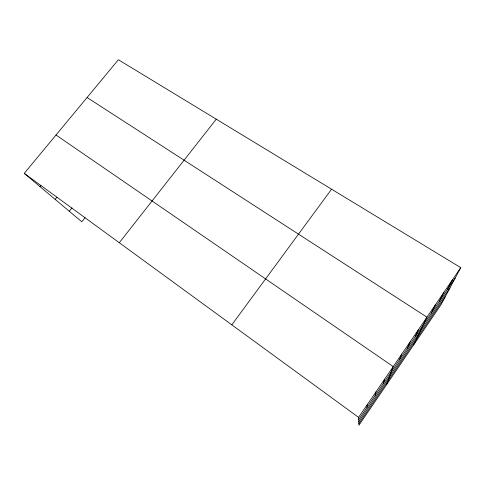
<?xml version="1.0" encoding="UTF-8"?>
<svg xmlns="http://www.w3.org/2000/svg" width="485" height="485" viewBox="0 0 485 485"><rect width="100%" height="100%" fill="white"/><g stroke="black" fill="none" stroke-linecap="round" stroke-linejoin="round"><path stroke-width="0.73" d="M366.927 407.503L367.327 404.532M375.123 395.481L376.027 391.789M383.271 383.538L384.66 379.137M386.606 384.629L393.238 366.569L56.017 135.018M399.404 359.882L401.756 354.086M407.388 348.169L410.213 341.695M415.324 336.535L418.61 329.382M413.669 344.871L426.958 317.16L87.076 97.515M431.28 313.14L435.494 304.647M439.301 301.385L443.969 292.225M447.261 289.703L452.39 279.887M460.75 267.635L440.95 304.81L358.93 425.266L358.573 417.367L460.75 267.635L118.376 59.734L24.25 173.369L81.783 221.772L85.033 217.71M358.858 423.605L445.145 296.929M358.676 419.604L455.179 278.099M358.767 421.689L449.959 287.896M231.812 324.853L331.57 189.192M119.298 242.736L216.262 119.177M69.27 211.248L72.004 207.859M55.151 199.371L56.951 197.159M40.073 186.683L41.025 185.531M24.25 173.369L358.573 417.367"/></g></svg>
